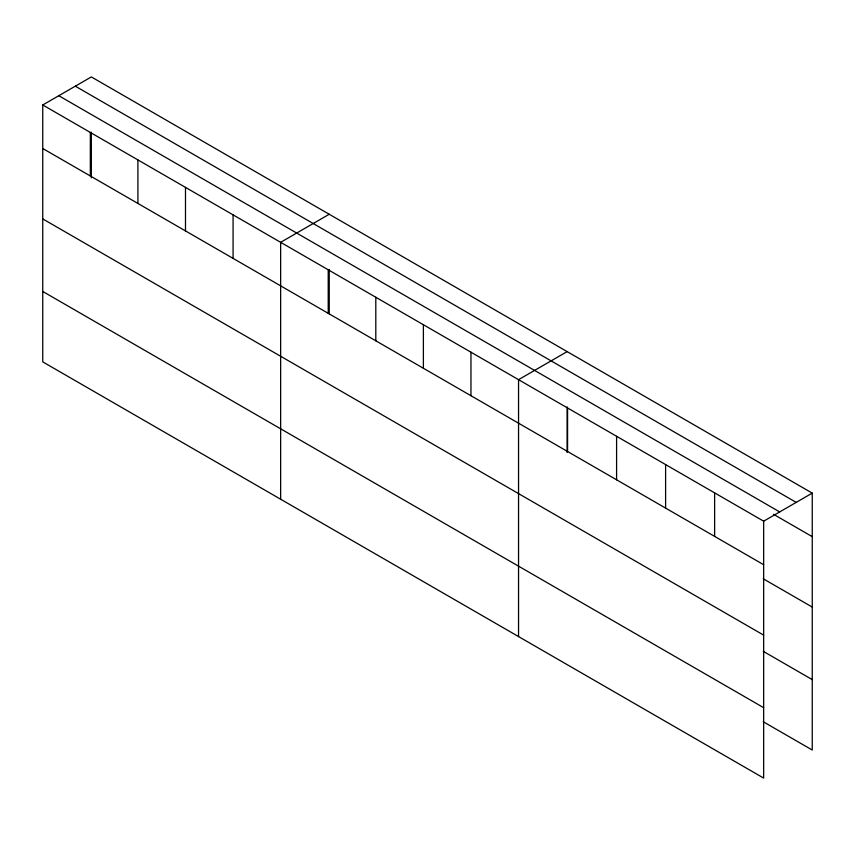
<?xml version="1.0" encoding="UTF-8"?>
<svg xmlns="http://www.w3.org/2000/svg" width="855" height="855" viewBox="0 0 855 855"><rect width="100%" height="100%" fill="white"/><g stroke="black" fill="none" stroke-linecap="round" stroke-linejoin="round"><path stroke-width="1.28" d="M329.239 269.528L329.239 313.86M567.143 406.873L567.143 452.519M42.75 104.973L763.654 521.187L763.654 778.082L42.75 361.879L42.75 104.973L91.346 76.918L812.25 493.121L812.25 750.027L763.226 721.727M329.239 214.263L280.643 242.318L280.643 499.224M567.143 351.619L518.547 379.673L518.547 636.569M763.654 521.187L812.25 493.121M75.304 86.173L796.208 502.387M58.792 95.717L779.685 511.921M773.486 514.272L812.25 536.651M42.75 148.503L763.654 564.706M763.226 578.76L812.25 607.071M42.75 218.912L763.654 635.126M763.226 651.307L812.25 679.618M42.75 291.459L763.654 707.673M714.63 492.886L714.63 536.406M665.607 464.575L665.607 508.105M616.594 436.274L616.594 479.805M567.57 407.974L567.57 451.504M470.966 352.207L470.966 395.726M423.385 324.729L423.385 368.259M375.805 297.262L375.805 340.792M328.224 269.795L328.224 313.315M233.073 214.851L233.073 258.381M185.492 187.384L185.492 230.914M137.911 159.917L137.911 203.437M91.346 132.183L91.346 177.819M90.331 132.44L90.331 175.97"/></g></svg>
